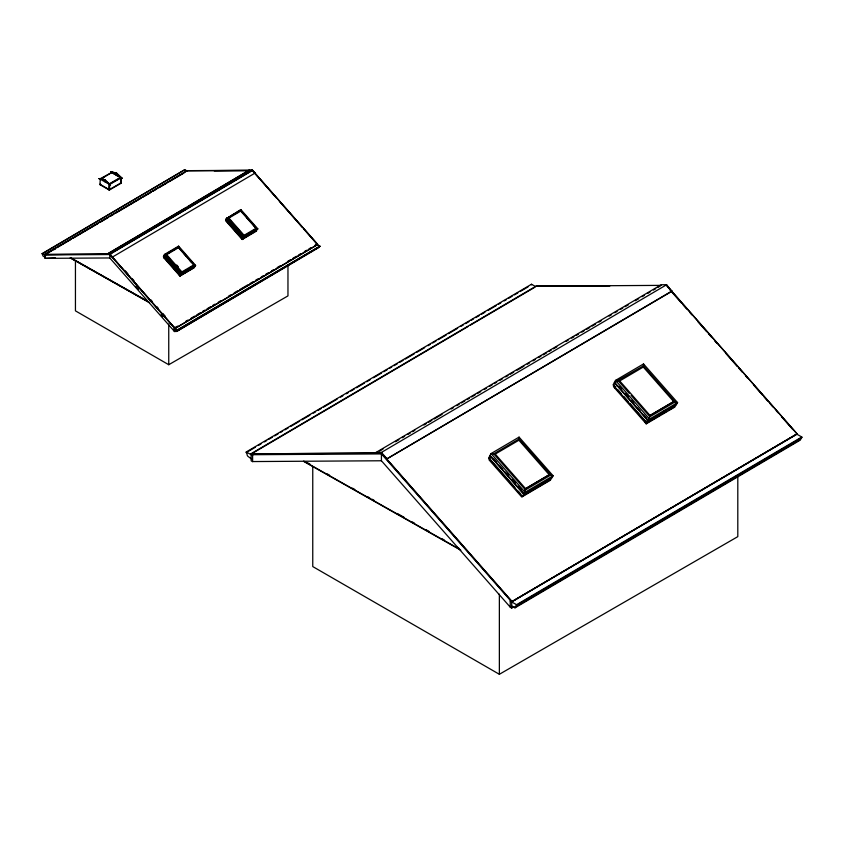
<?xml version="1.0" encoding="UTF-8"?>
<svg xmlns="http://www.w3.org/2000/svg" width="844" height="844" viewBox="0 0 844 844"><rect width="100%" height="100%" fill="white"/><g stroke="black" fill="none" stroke-linecap="round" stroke-linejoin="round"><path stroke-width="1.27" d="M240.719 211.116L240.825 209.544L226.287 218.691L243.315 238.04M164.897 255.131L163.367 256.618L180.321 275.882L181.871 271.884L166.69 254.624L164.601 254.371L164.063 255.289L181.08 274.627M643.529 363.933L677.563 402.609L649.563 419.078L615.519 380.401L619.665 380.971L643.35 367.003L643.529 363.933L615.519 380.401L614.453 382.237L648.498 420.913L650.07 415.427L673.723 401.522L677.563 402.609L676.498 404.445L648.298 421.145L646.979 423.424L613.071 384.896L614.39 382.617L615.73 382.585M164.031 255.479L180.985 274.743L181.112 274.11M240.297 210.462L240.825 209.544L257.853 228.882L243.842 237.111L226.825 217.773L228.914 218.037L244.085 235.318L242.555 239.285L225.601 220.02L226.266 218.891L243.22 238.156L243.536 237.196M524.103 493.065L522.52 496.61L488.613 458.07L489.931 455.802L523.839 494.331L552.039 477.63L553.105 475.794L519.071 437.118L491.06 453.576L489.995 455.422L524.04 494.099L525.612 488.613L549.265 474.708L553.105 475.794L525.105 492.263L491.06 453.576L495.238 454.093L525.58 488.676L549.222 474.771L518.891 440.188L519.071 437.118M648.561 419.89L648.298 421.145L614.39 382.617M181.692 272.939L194.7 265.29L181.692 272.939L165.519 254.55L178.517 246.912L194.7 265.29M243.927 236.341L256.924 228.703L243.927 236.341L227.743 217.963L240.751 210.314L227.331 218.258M164.337 256.186L163.578 257.494L179.941 276.093L194.247 267.696L194.911 266.556L194.394 266.303M165.772 254.772L178.517 246.912M165.002 256.924L164.232 258.243L165.013 257.779M166.669 254.656L178.506 247.672L178.601 246.131L164.601 254.371L181.618 273.709L195.618 265.48L178.601 246.131L178.063 247.06M178.495 247.703L193.677 264.963L195.618 265.48L180.985 274.743M180.12 274.796L179.287 275.344M181.85 271.916L193.698 264.932M181.639 272.802L165.519 254.55M179.941 276.093L180.711 274.775M180.764 274.543L181.323 273.572M193.17 268.318L193.93 266.999M193.941 267.632L194.268 267.073L191.999 268.403M226.572 219.588L225.812 220.906L242.175 239.496L256.481 231.098L256.819 229.389M228.007 218.185L244.022 235.94M228.914 218.037L240.74 211.084L255.911 228.365L257.853 228.882L243.22 238.156M255.004 173.22L252.388 169.939L249.655 169.95L107.156 254.118L186.387 207.54M240.783 210.494L242.302 212.656M175.014 328.39L109.783 254.107L252.388 170.245L317.671 244.433L252.535 170.425L109.931 254.276L175.014 328.39L317.671 244.433M244.085 235.318L255.922 228.344M242.175 239.496L242.935 238.187M242.576 239.031L242.903 238.462L226.234 219.524L225.907 220.084L242.576 239.031L256.492 230.475M255.996 230.306L256.555 229.336M381.731 453.397L511.897 601.614L797.116 433.9L666.939 285.683M672.098 290.916L386.668 459.009L671.877 291.296L666.644 284.723L661.19 284.755L375.97 452.468L376.192 453.091M489.889 457.068L489.235 458.197L514.882 487.347M490.047 458.081L489.024 459.832L521.761 497.021L550.372 480.225L551.691 477.957M495.238 454.093L518.849 440.251M550.404 478.981L549.75 480.109L535.033 488.76M615.213 382.385L615.55 381.815M614.506 384.896L613.482 386.647L646.219 423.846L674.831 407.051L676.149 404.772L675.116 404.265M614.791 388.134L615.814 386.383M643.307 367.066L673.681 401.586L650.038 415.491L619.696 380.908M511.897 601.614L797.221 433.711M645.924 420.607L644.911 422.359L646.462 421.441M646.219 423.846L647.232 422.095M648.888 419.7L648.561 420.27L650.819 418.94M674.862 402.409L675.168 401.881L643.434 365.832L617.365 380.76M675.727 404.297L676.065 403.727M44.637 256.956L42.991 256.027L42.2 253.559L184.804 169.707L187.252 171.079M42.2 253.875L184.804 169.707M109.625 254.107L44.489 254.508L187.094 170.657L249.634 170.266M44.542 254.666L187.157 170.804L249.687 170.425M45.776 254.276L54.828 248.948M57.086 247.619L70.674 239.633M72.932 238.303L97.83 223.66M100.098 222.331L108.021 217.668M110.29 216.338L113.676 214.344M115.945 213.005L140.843 198.372M143.111 197.032L151.034 192.379M153.292 191.05L156.689 189.045M158.957 187.716L166.88 183.064M169.138 181.734L183.855 173.073M44.637 254.941L44.637 258L45.376 258.412L45.376 254.93L46.146 254.477M54.449 249.592L55.229 249.138M188.655 206.2L249.655 169.95M107.051 253.812L109.783 253.791L252.388 169.939M251.607 171.132L252.388 170.678L276.758 198.372M255.11 173.041L112.4 257.082L109.783 253.791M164.063 255.289L166.215 254.023M168.367 252.757L170.52 251.491M172.682 250.225L174.835 248.959M227.374 218.058L239.221 211.095M251.438 232.775L253.696 231.435M241.521 238.757L242.302 238.303M189.742 269.732L180.679 275.06L164.01 256.112L163.683 256.681L180.352 275.619L192.801 268.297M245.171 237.132L248.569 235.138M250.837 233.809L254.234 231.805M314.527 245.615L316.795 244.285L319.96 246.385L174.919 331.618L174.18 331.207L174.18 327.715L174.961 327.261M316.015 244.317L316.795 243.863L303.734 229.03M177.578 326.143L174.18 328.137L177.356 329.93L319.96 246.068M185.501 321.48L187.769 320.15M191.166 318.156L194.563 316.152M196.821 314.823L200.218 312.829M202.476 311.499L204.744 310.17M207.012 308.841L210.399 306.836M212.667 305.507L214.935 304.178M218.322 302.184L220.59 300.854M228.513 296.191L230.771 294.862M234.168 292.868L237.565 290.863M239.833 289.534L247.756 284.882M250.014 283.542L253.411 281.548M255.679 280.219L257.937 278.889M261.334 276.895L263.602 275.555M265.86 274.226L268.128 272.897M271.525 270.903L273.783 269.574M277.18 267.569L280.577 265.575M287.371 261.587L290.758 259.583M293.026 258.253L296.423 256.26M298.681 254.93L300.949 253.601M304.346 251.596L306.604 250.267M308.872 248.938L311.13 247.608M317.523 244.697L174.919 328.548L174.919 331.618M174.961 330.69L174.18 331.143L109.783 257.958L109.783 254.529L45.376 254.93M174.919 330.574L176.565 331.502L319.96 246.385M176.565 331.502L319.169 247.334M251.153 458.756L247.851 456.266A2.047 1.192 59.5 0 1 247.06 454.431A2.047 1.192 59.5 0 0 246.269 452.584L246.269 451.962L531.488 284.249L535.391 286.454M246.269 452.584L255.363 447.246M258.77 445.242L261.039 443.902M264.446 441.897L266.725 440.557M268.993 439.228L272.401 437.224M274.68 435.884L278.087 433.879M280.356 432.539L282.634 431.21M284.903 429.87L288.31 427.866M290.589 426.526L299.673 421.188M301.952 419.848L309.906 415.174M313.314 413.17L315.582 411.83M317.861 410.49L321.269 408.485M323.537 407.156L337.178 399.128M340.586 397.123L342.854 395.794M346.262 393.789L348.54 392.449M350.809 391.11L354.216 389.105M356.495 387.776L364.45 383.092M366.718 381.762L370.126 379.758M373.533 377.753L381.488 373.069M383.767 371.74L387.174 369.735M389.443 368.395L391.721 367.056M393.99 365.726L397.397 363.722M399.676 362.382L403.084 360.377M405.352 359.038L414.446 353.699M416.714 352.359L424.669 347.686M428.077 345.681L430.356 344.341M432.624 343.002L436.031 340.997M438.31 339.668L446.265 334.984M448.533 333.654L457.627 328.305M461.035 326.301L463.303 324.961M465.582 323.632L468.99 321.627M471.258 320.287L473.537 318.948M475.805 317.618L479.213 315.614M481.491 314.274L484.899 312.269M488.307 310.265L496.261 305.591M498.53 304.251L500.808 302.912M504.216 300.907L506.484 299.578M508.763 298.238L512.171 296.233M514.439 294.894L517.847 292.889M520.126 291.56L528.08 286.876M381.129 453.059L250.847 453.861L536.067 286.148L661.084 285.377M250.953 454.177L467.998 326.554M470.266 325.214L535.043 287.129M253.422 453.376L251.153 454.716L251.153 460.845L252.609 461.679L252.609 454.705L254.171 453.798M379.6 451.086L383.007 449.082M395.509 441.728L398.917 439.724M402.324 437.719L404.592 436.38M408.011 434.375L410.279 433.046M412.547 431.706L414.826 430.366M423.91 425.028L426.188 423.688M428.457 422.348L431.864 420.344M434.143 419.014L442.098 414.33M451.181 408.992L453.46 407.652M456.868 405.647L459.136 404.308M461.415 402.978L464.822 400.974M467.091 399.634L469.369 398.294M471.638 396.965L475.045 394.96M477.324 393.62L480.732 391.616M484.139 389.611L486.408 388.272M489.826 386.267L492.094 384.927M494.362 383.598L496.641 382.258M500.049 380.254L502.317 378.914M505.725 376.909L508.004 375.58M510.272 374.24L513.679 372.236M517.098 370.231L523.913 366.222M527.321 364.218L529.589 362.878M532.997 360.873L535.275 359.544M538.683 357.539L540.951 356.2M543.23 354.86L546.638 352.855M548.906 351.526L551.185 350.186M553.453 348.846L556.861 346.842M565.955 341.503L568.223 340.164M571.641 338.159L573.909 336.819M576.178 335.49L578.456 334.15M581.864 332.146L584.132 330.806M586.411 329.476L589.819 327.472M592.087 326.132L595.495 324.128M598.913 322.123L601.181 320.783M609.136 316.11L611.404 314.77M614.812 312.765L617.091 311.436M620.498 309.431L622.766 308.092M625.045 306.752L628.453 304.747M635.268 300.738L638.676 298.734M642.084 296.729L644.362 295.4M647.77 293.396L650.038 292.056M653.456 290.051L655.725 288.711M657.993 287.382L660.272 286.042M375.97 452.468L381.425 452.426L666.644 284.723M550.71 475.066L525.453 489.91L493.729 453.861L518.976 439.007L551.269 475.425M663.279 411.619L665.547 410.289M523.702 495.417L532.764 490.09M660.62 414.91L647.031 422.897L629.93 403.474M662.878 413.581L666.275 411.587M668.543 410.247L674.208 406.924M511.707 605.981L514.998 607.849L514.998 607.216A2.047 1.192 59.5 0 0 515.789 606.277A2.047 1.192 59.5 0 1 516.581 605.327L516.581 604.705L801.8 436.992L796.926 434.227L511.707 601.941L511.707 608.07L510.24 607.247L510.24 600.284L381.425 453.914L252.609 454.705M511.707 608.07L513.975 606.741M516.581 605.327L801.8 437.614L801.8 436.992M514.998 607.216L800.217 439.502A2.047 1.192 59.5 0 0 801.009 438.563A2.047 1.192 59.5 0 1 801.8 437.614M514.998 607.849L800.217 440.135L800.217 439.502M99.096 178.569L104.972 179.772L110.501 184.963L99.096 178.569L104.624 179.972L110.153 185.163M109.287 190.048L109.287 184.657L121.219 177.778L121.219 183.159L109.287 190.048L99.961 184.657L100.309 178.675L111.535 172.587L111.018 171.691L116.725 173.189L122.074 178.073L120.523 177.377L109.287 183.865L110.501 184.963M99.096 178.77L100.658 179.276L111.883 172.387L118.455 176.575M110.68 172.092L122.074 178.274M101.776 178.622L104.023 177.324M104.972 179.772L104.972 181.766M116.725 173.189L110.68 171.891M99.961 184.657L100.309 184.456M116.725 175.183L116.377 173.389L121.736 178.474M109.287 184.256L108.95 189.847L121.219 182.768M107.135 182.61L109.636 184.066L120.871 177.578L120.523 183.159L121.219 183.159M108.95 189.446L109.636 189.446M75.443 260.933L75.443 310.856L168.747 364.724L287.962 295.896L287.962 265.681M312.755 466.7L312.755 566.567L499.363 674.293L737.804 536.636L737.804 476.195M176.565 331.186L177.356 329.93M226.266 218.891L226.93 218.87M214.27 170.91L249.761 170.699M44.489 254.508L110.553 254.076M55.345 257.842L45.376 258.359L109.783 257.958M609.864 286L536.067 286.148M250.847 453.861L382.332 452.996M252.609 461.562L381.425 460.771L510.24 607.131M70.632 257.715L146.402 300.538M70.411 257.853L149.62 302.616M70.274 257.926L149.493 302.69M42.2 253.559L45.376 255.352M307.733 462.881L310.022 464.168M327.25 473.906L329.54 475.204M352.507 488.18L354.796 489.478M367.425 496.61L369.725 497.907M372.025 499.205L374.314 500.503M397.281 513.479L404.171 517.372M412.21 521.909L414.499 523.206M425.977 529.694L429.427 531.636M442.056 538.778L444.355 540.076M456.984 547.207L459.273 548.505M303.829 461.193L459.969 549.423M303.576 461.351L460.856 550.225M246.269 451.962L252.609 455.549M510.24 601.118L516.581 604.705M100.658 184.256L99.961 184.256L109.636 189.847L109.636 184.066M675.727 402.24L675.168 401.881L649.912 416.725L631.048 395.287M666.834 285.873L797.116 433.9M670.125 290.157L681.435 303.007M683.176 304.99L686.657 308.946M690.139 312.902L691.88 314.875M697.977 321.807L706.681 331.692M708.422 333.665L711.903 337.621M714.509 340.596L717.126 343.561M725.829 353.446L737.139 366.307M738.88 368.279L742.361 372.236M745.843 376.192L747.584 378.175M753.681 385.096L762.385 394.981M764.126 396.965L767.607 400.921M770.213 403.886L772.83 406.85M776.311 410.806L778.052 412.79M781.533 416.746L792.843 429.596M618.188 380.676L629.329 393.346M619.19 386.51L621.775 389.453M625.235 393.378L628.685 397.313M631.28 400.256L633.011 402.219M618.641 386.278L621.205 389.189M626.332 395.013L628.041 396.965M631.46 400.847L634.023 403.759M637.442 407.641L640.005 410.564M643.434 414.446L646.852 418.329M613.693 385.012L615.403 386.953M617.966 389.875L621.384 393.758M623.948 396.669L628.221 401.533M279.364 201.336L301.994 227.047M506.822 473.442L508.552 475.404M512.002 479.329L515.462 483.253M518.058 486.197L521.508 490.121M493.318 458.482L496.747 462.375M499.31 465.287L502.729 469.169M505.292 472.091L508.71 475.974M512.129 479.856L515.547 483.739M518.121 486.661L524.103 493.455M518.3 491.229L520.864 494.141M240.751 210.314L256.924 228.703M240.593 210.578L243.156 213.479M246.553 217.351L249.117 220.252M253.369 225.084L255.078 227.025M246.48 217.393L248.98 220.242M381.425 452.426L386.879 458.63M381.425 453.059L512.002 601.424M178.2 247.092L179.867 248.98M184.034 253.717L186.535 256.565M189.974 260.596L191.757 262.526M176.712 265.005L178.411 266.936M168.557 259.055L170.256 260.996M174.518 265.828L176.217 267.77M168.346 259.066L170.077 261.028M174.392 265.934L176.122 267.896M179.582 271.821L181.302 273.783M181.281 274.026L164.612 255.078L181.112 274.311M168.156 259.393L169.887 261.355M174.202 266.261L175.932 268.223M125.355 270.892L127.961 273.857M132.318 278.805L134.059 280.778M150.591 299.567L152.331 301.551M156.689 306.488L158.429 308.471M162.776 313.419L165.392 316.384M109.783 254.529L174.18 327.715M135.8 286.19L138.405 289.154M161.035 314.865L162.776 316.848M531.488 284.249L531.488 284.871M499.363 594.155L499.363 674.293M381.425 453.914L381.425 460.771M168.747 324.001L168.747 364.724M226.836 218.49L243.346 237.713L226.836 218.49"/></g></svg>
